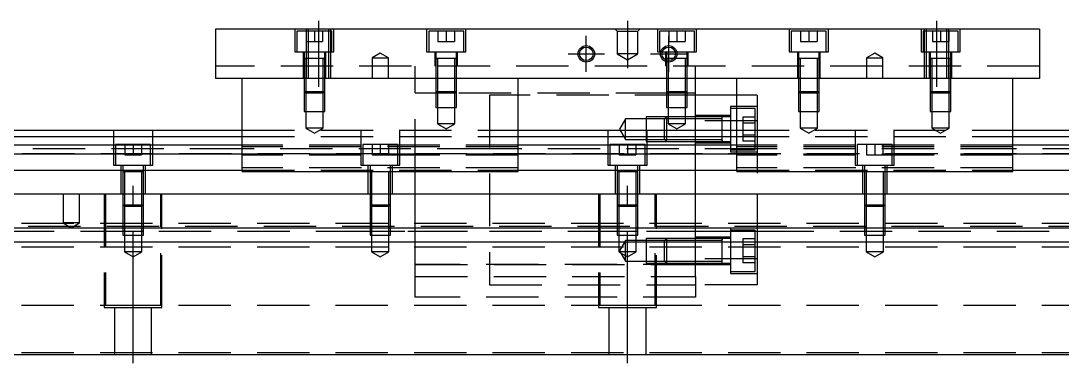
# Model space of a CAD drawing. Extents: x -20 to 986, y -280 to 102.
# Drawn here: x 232.8 to 485.5, y -239 to -156 of the extents above; entities that cross this region are included whole.
import ezdxf

# ---------------------------------------------------------------- set-up
doc = ezdxf.new("R2010")
doc.units = 0
doc.linetypes.add('CENTER', pattern=[50.8, 31.75, -6.35, 6.35, -6.35])
doc.linetypes.add('DASHED', pattern=[19.05, 12.7, -6.35])
doc.layers.get('0').update_dxf_attribs({"linetype": 'CONTINUOUS'})
doc.layers.add('CENTER', color=1, linetype='CENTER')

msp = doc.modelspace()

# ---------------------------------------------------------------- linework, layer by layer
at = {"color": 7, "linetype": 'CONTINUOUS'}
for p, q in [((480, -158.03), (280, -158.03)), ((280, -158.03), (280, -170.03)), ((480, -158.03), (480, -170.03)), ((389.9, -165.13), (389.9, -165.676966)), ((389.9, -165.676966), (389.9, -166.027498)), ((391.67033, -165.13), (391.229838, -165.13)), ((480, -170.03), (280, -170.03)), ((286.5, -192.53), (286.5, -170.03)), ((353.5, -192.53), (353.5, -170.03)), ((396.5, -182.53), (396.5, -170.03)), ((406.5, -192.53), (406.5, -170.03)), ((473.5, -192.53), (473.5, -170.03)), ((406.5, -174.03), (396.5, -174.03)), ((0, -182.53), (286.5, -182.53)), ((0, -184.069608), (286.5, -184.069608)), ((353.5, -182.53), (406.5, -182.53)), ((353.5, -184.069608), (406.5, -184.069608)), ((473.5, -182.53), (760, -182.53)), ((473.5, -184.069608), (760, -184.069608)), ((286.5, -186.15154), (0, -186.15154)), ((406.5, -186.15154), (353.5, -186.15154)), ((760, -186.15154), (473.5, -186.15154)), ((286.5, -188.366666), (0, -188.366666)), ((406.5, -188.366666), (353.5, -188.366666)), ((760, -188.366666), (473.5, -188.366666)), ((0, -192.211934), (286.5, -192.211934)), ((286.5, -192.53), (353.5, -192.53)), ((353.5, -192.211934), (406.5, -192.211934)), ((406.5, -192.53), (473.5, -192.53)), ((473.5, -192.211934), (760, -192.211934)), ((760, -198.03), (0, -198.03)), ((760, -206.33), (0, -206.33)), ((760, -209.73), (0, -209.73)), ((760, -237.03), (0, -237.03))]:
    msp.add_line(p, q, dxfattribs=at)
at = {"color": 3, "linetype": 'DASHED'}
for p, q in [((299.25, -158.03), (299.25, -163.53)), ((308.25, -158.53), (299.75, -158.53)), ((299.75, -158.53), (299.75, -163.53)), ((302, -158.53), (302, -161.03)), ((302.000006, -158.03), (302.000006, -170.03)), ((302.5, -158.03), (302.5, -170.03)), ((304, -158.53), (304, -161.03)), ((306, -158.53), (306, -161.03)), ((307.5, -170.03), (307.5, -158.03)), ((307.999994, -170.03), (307.999994, -158.03)), ((308.25, -163.53), (308.25, -158.53)), ((308.75, -163.53), (308.75, -158.03)), ((331.25, -158.03), (331.25, -163.53)), ((332.999994, -158.53), (331.75, -158.53)), ((331.75, -158.53), (331.75, -163.53)), ((340.25, -158.53), (332.999994, -158.53)), ((334, -158.53), (334, -161.03)), ((336, -158.53), (336, -161.03)), ((338, -158.53), (338, -161.03)), ((340.25, -163.53), (340.25, -158.53)), ((340.75, -163.53), (340.75, -158.03)), ((377.5, -158.53), (377, -158.03)), ((377.5, -158.53), (377.5, -164.03)), ((377.5, -158.53), (382.5, -158.53)), ((382.5, -158.53), (383, -158.03)), ((382.5, -164.03), (382.5, -158.53)), ((387.25, -158.03), (387.25, -163.53)), ((396.25, -158.53), (387.75, -158.53)), ((387.75, -158.53), (387.75, -163.53)), ((390, -158.53), (390, -161.03)), ((392, -158.53), (392, -161.03)), ((394, -158.53), (394, -161.03)), ((396.25, -163.53), (396.25, -158.53)), ((396.75, -163.53), (396.75, -158.03)), ((419.25, -158.03), (419.25, -163.53)), ((428.25, -158.53), (419.75, -158.53)), ((419.75, -158.53), (419.75, -163.53)), ((422, -158.53), (422, -161.03)), ((424, -158.53), (424, -161.03)), ((426, -158.53), (426, -161.03)), ((428.25, -163.53), (428.25, -158.53)), ((428.75, -163.53), (428.75, -158.03)), ((451.25, -158.03), (451.25, -163.53)), ((460.25, -158.53), (451.75, -158.53)), ((451.75, -158.53), (451.75, -163.53)), ((452.000006, -158.03), (452.000006, -170.03)), ((452.5, -158.03), (452.5, -170.03)), ((454, -158.53), (454, -161.03)), ((456, -158.53), (456, -161.03)), ((457.5, -170.03), (457.5, -158.03)), ((457.999994, -170.03), (457.999994, -158.03)), ((458, -158.53), (458, -161.03)), ((460.25, -163.53), (460.25, -158.53)), ((460.75, -163.53), (460.75, -158.03)), ((302, -161.03), (304, -161.03)), ((304, -161.03), (306, -161.03)), ((334, -161.03), (336, -161.03)), ((336, -161.03), (338, -161.03)), ((390, -161.03), (392, -161.03)), ((392, -161.03), (394, -161.03)), ((422, -161.03), (424, -161.03)), ((424, -161.03), (426, -161.03)), ((454, -161.03), (456, -161.03)), ((456, -161.03), (458, -161.03)), ((299.25, -163.53), (308.75, -163.53)), ((301.25, -163.53), (301.25, -170.03)), ((301.5, -163.53), (301.5, -165.13)), ((306.5, -165.13), (306.5, -163.53)), ((306.75, -170.03), (306.75, -163.53)), ((320, -163.8753), (318, -165.03)), ((322, -165.03), (320, -163.8753)), ((331.25, -163.53), (340.75, -163.53)), ((333.25, -163.53), (333.25, -167.03)), ((333.5, -163.53), (333.5, -165.13)), ((338.5, -165.13), (338.5, -163.53)), ((338.75, -167.03), (338.75, -163.53)), ((382.5, -164.03), (377.5, -164.03)), ((377.5, -164.03), (380, -165.473376)), ((380, -165.473376), (382.5, -164.03)), ((387.25, -163.53), (396.75, -163.53)), ((389.25, -163.53), (389.25, -167.03)), ((389.5, -163.53), (389.5, -165.13)), ((394.5, -165.13), (394.5, -163.53)), ((394.75, -167.03), (394.75, -163.53)), ((419.25, -163.53), (428.75, -163.53)), ((421.25, -163.53), (421.25, -170.03)), ((421.5, -163.53), (421.5, -165.13)), ((426.5, -165.13), (426.5, -163.53)), ((426.75, -170.03), (426.75, -163.53)), ((440, -163.8753), (438, -165.03)), ((442, -165.03), (440, -163.8753)), ((451.25, -163.53), (460.75, -163.53)), ((453.25, -163.53), (453.25, -170.03)), ((453.5, -163.53), (453.5, -165.13)), ((458.5, -165.13), (458.5, -163.53)), ((458.75, -170.03), (458.75, -163.53)), ((301.5, -165.125), (301.5, -165.13)), ((301.5, -165.13), (301.757448, -165.13)), ((301.757468, -165.13), (301.5, -165.13)), ((301.5, -165.13), (301.5, -165.135)), ((301.5, -165.13), (301.5, -170.02998)), ((306.242552, -165.13), (301.757468, -165.13)), ((301.9, -165.13), (301.9, -170.02998)), ((306.1, -170.02998), (306.1, -165.13)), ((306.5, -165.13), (306.242552, -165.13)), ((306.242602, -165.13), (306.5, -165.13)), ((306.5, -165.13), (306.5, -165.125)), ((306.5, -165.135), (306.5, -165.13)), ((306.5, -170.02998), (306.5, -165.13)), ((318, -165.03), (320, -165.03)), ((318, -165.03), (318, -170.03)), ((320, -165.03), (322, -165.03)), ((322, -170.03), (322, -165.03)), ((333.5, -165.125), (333.5, -165.13)), ((333.5, -165.13), (333.757448, -165.13)), ((333.757468, -165.13), (333.5, -165.13)), ((333.5, -165.13), (333.5, -165.135)), ((333.5, -165.13), (333.5, -167.02998)), ((338.5, -165.13), (333.757468, -165.13)), ((333.9, -165.13), (333.9, -167.02998)), ((338.1, -167.02998), (338.1, -165.13)), ((338.5, -165.13), (338.5, -165.125)), ((338.5, -165.135), (338.5, -165.13)), ((338.5, -167.02998), (338.5, -165.13)), ((389.5, -165.125), (389.5, -165.13)), ((389.757468, -165.13), (389.5, -165.13)), ((389.5, -165.13), (389.5, -165.135)), ((389.5, -165.13), (389.5, -165.602418)), ((389.5, -165.602418), (389.5, -165.966492)), ((389.5, -165.966492), (389.5, -167.02998)), ((391.229562, -165.13), (389.757468, -165.13)), ((389.9, -166.027498), (389.9, -167.02998)), ((391.669968, -165.13), (391.229562, -165.13)), ((394.242552, -165.13), (391.669968, -165.13)), ((394.1, -167.02998), (394.1, -165.13)), ((394.5, -165.13), (394.242552, -165.13)), ((394.5, -165.13), (394.5, -165.125)), ((394.5, -165.135), (394.5, -165.13)), ((394.5, -167.02998), (394.5, -165.13)), ((421.5, -165.125), (421.5, -165.13)), ((421.5, -165.13), (421.757448, -165.13)), ((421.757468, -165.13), (421.5, -165.13)), ((421.5, -165.13), (421.5, -165.135)), ((421.5, -165.13), (421.5, -170.02998)), ((426.242552, -165.13), (421.757468, -165.13)), ((421.9, -165.13), (421.9, -170.02998)), ((426.1, -170.02998), (426.1, -165.13)), ((426.5, -165.13), (426.242552, -165.13)), ((426.242602, -165.13), (426.5, -165.13)), ((426.5, -165.13), (426.5, -165.125)), ((426.5, -165.135), (426.5, -165.13)), ((426.5, -170.02998), (426.5, -165.13)), ((438, -165.03), (440, -165.03)), ((438, -165.03), (438, -170.03)), ((440, -165.03), (442, -165.03)), ((442, -170.03), (442, -165.03)), ((453.5, -165.125), (453.5, -165.13)), ((453.5, -165.13), (453.757448, -165.13)), ((453.757468, -165.13), (453.5, -165.13)), ((453.5, -165.13), (453.5, -165.135)), ((453.5, -165.13), (453.5, -170.02998)), ((458.242552, -165.13), (453.757468, -165.13)), ((453.9, -165.13), (453.9, -170.02998)), ((458.1, -170.02998), (458.1, -165.13)), ((458.5, -165.13), (458.242552, -165.13)), ((458.242602, -165.13), (458.5, -165.13)), ((458.5, -165.13), (458.5, -165.125)), ((458.5, -165.135), (458.5, -165.13)), ((458.5, -170.02998), (458.5, -165.13)), ((480, -167.03), (280, -167.03)), ((328.5, -170.03), (328.5, -167.03)), ((333.5, -167.03), (333.5, -173.13)), ((333.500006, -167.03), (333.500006, -173.13)), ((333.9, -167.03), (333.9, -173.53)), ((338.1, -173.53), (338.1, -167.03)), ((338.499994, -173.13), (338.499994, -167.03)), ((338.5, -173.13), (338.5, -167.03)), ((389.5, -167.03), (389.5, -173.13)), ((389.500006, -167.03), (389.500006, -173.13)), ((389.9, -167.03), (389.9, -173.53)), ((394.1, -170.03), (394.1, -167.03)), ((394.499994, -170.03), (394.499994, -167.03)), ((394.5, -170.03), (394.5, -167.03)), ((396.5, -170.03), (396.5, -167.03)), ((301.5, -170.03), (301.5, -173.13)), ((301.500006, -170.03), (301.500006, -173.130006)), ((301.9, -170.03), (301.9, -173.53)), ((306.1, -173.53), (306.1, -170.03)), ((306.499994, -173.130006), (306.499994, -170.03)), ((306.5, -173.13), (306.5, -170.03)), ((328.5, -192.53), (328.5, -170.03)), ((394.1, -173.53), (394.1, -170.03)), ((394.499994, -173.130006), (394.499994, -170.03)), ((394.5, -173.13), (394.5, -170.03)), ((421.5, -170.03), (421.5, -173.13)), ((421.500006, -170.03), (421.500006, -173.130006)), ((421.9, -170.03), (421.9, -173.53)), ((426.1, -173.53), (426.1, -170.03)), ((426.499994, -173.130006), (426.499994, -170.03)), ((426.5, -173.13), (426.5, -170.03)), ((453.5, -170.03), (453.5, -173.13)), ((453.500006, -170.03), (453.500006, -173.130006)), ((453.9, -170.03), (453.9, -173.53)), ((458.1, -173.53), (458.1, -170.03)), ((458.499994, -173.130006), (458.499994, -170.03)), ((458.5, -173.13), (458.5, -170.03)), ((301.5, -173.13), (306.5, -173.13)), ((301.5, -173.13), (301.9, -173.53)), ((301.500006, -173.13002), (301.500006, -178.03)), ((306.1, -173.53), (301.9, -173.53)), ((301.9, -173.53002), (301.9, -178.03)), ((306.1, -173.53), (306.5, -173.13)), ((306.1, -178.03), (306.1, -173.53002)), ((306.499994, -178.03), (306.499994, -173.13002)), ((333.9, -173.53), (328.5, -173.53)), ((333.5, -173.13), (338.5, -173.13)), ((333.5, -173.13), (333.9, -173.53)), ((333.500006, -173.13002), (333.500006, -177.03)), ((338.1, -173.53), (333.9, -173.53)), ((333.9, -173.53002), (333.9, -177.03)), ((338.1, -173.53), (338.5, -173.13)), ((389.9, -173.53), (338.1, -173.53)), ((338.1, -177.03), (338.1, -173.53002)), ((338.499994, -177.03), (338.499994, -173.13002)), ((346.5, -174.03), (346.5, -220.03)), ((394.499994, -174.03), (346.5, -174.03)), ((389.5, -173.13), (394.5, -173.13)), ((389.5, -173.13), (389.9, -173.53)), ((389.500006, -173.13002), (389.500006, -177.03)), ((394.1, -173.53), (389.9, -173.53)), ((389.9, -173.53002), (389.9, -177.03)), ((394.1, -173.53), (394.5, -173.13)), ((396.5, -173.53), (394.1, -173.53)), ((394.1, -177.03), (394.1, -173.53002)), ((394.499994, -177.03), (394.499994, -173.13002)), ((396.5, -174.03), (394.499994, -174.03)), ((411.5, -174.03), (406.5, -174.03)), ((411.5, -174.03), (411.5, -180.2968)), ((421.5, -173.13), (426.5, -173.13)), ((421.5, -173.13), (421.9, -173.53)), ((421.500006, -173.13002), (421.500006, -178.03)), ((426.1, -173.53), (421.9, -173.53)), ((421.9, -173.53002), (421.9, -178.03)), ((426.1, -173.53), (426.5, -173.13)), ((426.1, -178.03), (426.1, -173.53002)), ((426.499994, -178.03), (426.499994, -173.13002)), ((453.5, -173.13), (458.5, -173.13)), ((453.5, -173.13), (453.9, -173.53)), ((453.500006, -173.13002), (453.500006, -178.03)), ((458.1, -173.53), (453.9, -173.53)), ((453.9, -173.53002), (453.9, -178.03)), ((458.1, -173.53), (458.5, -173.13)), ((458.1, -178.03), (458.1, -173.53002)), ((458.499994, -178.03), (458.499994, -173.13002)), ((405, -176.78), (405, -187.78)), ((411.5, -176.78), (405, -176.78)), ((301.500006, -178.03), (306.499994, -178.03)), ((301.9, -178.03), (301.9, -182.03)), ((306.1, -182.03), (306.1, -178.03)), ((333.500006, -177.03), (338.499994, -177.03)), ((333.9, -177.03), (333.9, -181.03)), ((338.1, -181.03), (338.1, -177.03)), ((384.5, -179.280006), (384.5, -185.279994)), ((389.49998, -179.280006), (384.5, -179.280006)), ((389.5, -179.28), (389, -179.78)), ((389.5, -179.28), (389.5, -185.28)), ((396.5, -179.28), (389.5, -179.28)), ((396.5, -179.280006), (389.5, -179.280006)), ((389.500006, -177.03), (394.499994, -177.03)), ((389.9, -177.03), (389.9, -181.03)), ((394.1, -181.03), (394.1, -177.03)), ((405, -178.98), (396.5, -178.98)), ((403.005, -179.28), (396.50002, -179.28)), ((405, -179.28), (402.995, -179.28)), ((403, -179.78), (403, -179.279994)), ((403, -182.28), (403, -179.279994)), ((403, -185.280006), (403, -179.279994)), ((407.499994, -177.28), (405, -177.28)), ((411, -177.28), (407.499994, -177.28)), ((408, -179.393248), (408, -180.836624)), ((411, -179.393248), (408, -179.393248)), ((411, -187.28), (411, -177.28)), ((421.500006, -178.03), (426.499994, -178.03)), ((421.9, -178.03), (421.9, -182.03)), ((426.1, -182.03), (426.1, -178.03)), ((453.500006, -178.03), (458.499994, -178.03)), ((453.9, -178.03), (453.9, -182.03)), ((458.1, -182.03), (458.1, -178.03)), ((338.1, -181.03), (333.9, -181.03)), ((333.9, -181.03), (336, -182.242436)), ((336, -182.242436), (338.1, -181.03)), ((379.5, -179.78), (378.056624, -182.28)), ((379.5, -184.78), (379.5, -179.78)), ((384.5, -179.78), (379.5, -179.78)), ((388.99998, -179.78), (384.5, -179.78)), ((389, -184.78), (389, -179.78)), ((396.5, -179.78), (389, -179.78)), ((394.1, -181.03), (389.9, -181.03)), ((389.9, -181.03), (392, -182.242436)), ((392, -182.242436), (394.1, -181.03)), ((411.5, -180.2968), (396.5, -180.2968)), ((403, -179.78), (396.50002, -179.78)), ((403, -184.78), (403, -179.78)), ((411, -180.836624), (408, -180.836624)), ((408, -180.836624), (408, -183.723376)), ((411.5, -180.2968), (411.5, -198.03)), ((255.25, -182.53), (255.25, -191.03)), ((264.75, -191.03), (264.75, -182.53)), ((286.5, -182.53), (353.5, -182.53)), ((286.5, -184.069608), (353.5, -184.069608)), ((306.1, -182.03), (301.9, -182.03)), ((301.9, -182.03), (304, -183.242436)), ((304, -183.242436), (306.1, -182.03)), ((315.25, -182.53), (315.25, -191.03)), ((324.75, -191.03), (324.75, -182.53)), ((375.25, -182.53), (375.25, -191.03)), ((378.056624, -182.28), (379.5, -184.78)), ((384.75, -191.03), (384.75, -182.53)), ((396.5, -192.53), (396.5, -182.53)), ((403, -184.930204), (403, -182.031394)), ((406.5, -182.53), (473.5, -182.53)), ((406.5, -184.069608), (473.5, -184.069608)), ((411, -183.723376), (408, -183.723376)), ((408, -183.723376), (408, -185.166752)), ((426.1, -182.03), (421.9, -182.03)), ((421.9, -182.03), (424, -183.242436)), ((424, -183.242436), (426.1, -182.03)), ((435.25, -182.53), (435.25, -191.03)), ((444.75, -191.03), (444.75, -182.53)), ((458.1, -182.03), (453.9, -182.03)), ((453.9, -182.03), (456, -183.242436)), ((456, -183.242436), (458.1, -182.03)), ((286.5, -187.03), (28, -187.03)), ((264.25, -186.03), (255.75, -186.03)), ((255.75, -186.03), (255.75, -191.03)), ((258, -186.03), (258, -188.53)), ((260, -186.03), (260, -188.53)), ((262, -186.03), (262, -188.53)), ((264.25, -191.03), (264.25, -186.03)), ((353.5, -186.15154), (286.5, -186.15154)), ((353.5, -186.55668), (286.5, -186.55668)), ((346.49998, -187.03), (286.5, -187.03)), ((324.25, -186.03), (315.75, -186.03)), ((315.75, -186.03), (315.75, -191.03)), ((318, -186.03), (318, -188.53)), ((320, -186.03), (320, -188.53)), ((322, -186.03), (322, -188.53)), ((324.25, -191.03), (324.25, -186.03)), ((411.5, -187.03), (346.5, -187.03)), ((384.25, -186.03), (375.75, -186.03)), ((375.75, -186.03), (375.75, -191.03)), ((378, -186.03), (378, -188.53)), ((379.5, -184.78), (384.5, -184.78)), ((380, -186.03), (380, -188.53)), ((382, -186.03), (382, -188.53)), ((384.25, -191.03), (384.25, -186.03)), ((384.5, -184.78), (388.99998, -184.78)), ((384.5, -185.279994), (389.49998, -185.279994)), ((389, -184.78), (389.5, -185.28)), ((389, -184.78), (396.5, -184.78)), ((389.5, -185.279994), (396.5, -185.279994)), ((389.5, -185.28), (396.5, -185.28)), ((396.5, -185.58), (405, -185.58)), ((396.50002, -184.78), (403, -184.78)), ((396.50002, -185.28), (403.005, -185.28)), ((402.995, -185.28), (405, -185.28)), ((403, -185.280006), (403, -184.78)), ((403, -185.28), (403, -184.930204)), ((403, -184.930204), (403, -185.28)), ((473.5, -186.15154), (406.5, -186.15154)), ((473.5, -186.55668), (406.5, -186.55668)), ((411, -185.166752), (408, -185.166752)), ((473.5, -187.03), (411.50002, -187.03)), ((444.25, -186.03), (435.75, -186.03)), ((435.75, -186.03), (435.75, -191.03)), ((438, -186.03), (438, -188.53)), ((440, -186.03), (440, -188.53)), ((442, -186.03), (442, -188.53)), ((444.25, -191.03), (444.25, -186.03)), ((703, -187.03), (473.5, -187.03)), ((703, -188.28), (25, -188.28)), ((258, -188.53), (260, -188.53)), ((260, -188.53), (262, -188.53)), ((353.5, -188.366666), (286.5, -188.366666)), ((353.5, -188.61), (286.5, -188.61)), ((318, -188.53), (320, -188.53)), ((320, -188.53), (322, -188.53)), ((378, -188.53), (380, -188.53)), ((380, -188.53), (382, -188.53)), ((405, -187.28), (411, -187.28)), ((405, -187.78), (411.5, -187.78)), ((473.5, -188.366666), (406.5, -188.366666)), ((473.5, -188.61), (406.5, -188.61)), ((438, -188.53), (440, -188.53)), ((440, -188.53), (442, -188.53)), ((255.25, -191.03), (264.75, -191.03)), ((257, -191.03), (257, -198.03)), ((257.5, -191.03), (257.5, -192.63)), ((262.5, -192.63), (262.5, -191.03)), ((263, -198.03), (263, -191.03)), ((353.5, -191.707372), (286.5, -191.707372)), ((315.25, -191.03), (324.75, -191.03)), ((317, -191.03), (317, -198.03)), ((317.5, -191.03), (317.5, -192.63)), ((322.5, -192.63), (322.5, -191.03)), ((323, -198.03), (323, -191.03)), ((375.25, -191.03), (384.75, -191.03)), ((377, -191.03), (377, -198.03)), ((377.5, -191.03), (377.5, -192.63)), ((382.5, -192.63), (382.5, -191.03)), ((383, -198.03), (383, -191.03)), ((473.5, -191.707372), (406.5, -191.707372)), ((435.25, -191.03), (444.75, -191.03)), ((437, -191.03), (437, -198.03)), ((437.5, -191.03), (437.5, -192.63)), ((442.5, -192.63), (442.5, -191.03)), ((443, -198.03), (443, -191.03)), ((257.5, -192.625), (257.5, -192.63)), ((257.757468, -192.63), (257.5, -192.63)), ((257.5, -192.63), (257.5, -198.02998)), ((257.5, -192.63), (257.5, -192.635)), ((262.242552, -192.63), (257.757468, -192.63)), ((257.9, -192.63), (257.9, -198.02998)), ((262.1, -198.02998), (262.1, -192.63)), ((262.5, -192.63), (262.242552, -192.63)), ((262.5, -192.63), (262.5, -192.625)), ((262.5, -198.02998), (262.5, -192.63)), ((262.5, -192.635), (262.5, -192.63)), ((286.5, -192.211934), (353.5, -192.211934)), ((317.5, -192.625), (317.5, -192.63)), ((317.757468, -192.63), (317.5, -192.63)), ((317.5, -192.63), (317.5, -198.02998)), ((317.5, -192.63), (317.5, -192.635)), ((322.242552, -192.63), (317.757468, -192.63)), ((317.9, -192.63), (317.9, -198.02998)), ((322.1, -198.02998), (322.1, -192.63)), ((322.5, -192.63), (322.242552, -192.63)), ((322.5, -192.63), (322.5, -192.625)), ((322.5, -198.02998), (322.5, -192.63)), ((322.5, -192.635), (322.5, -192.63)), ((328.5, -198.03), (328.5, -192.53)), ((377.5, -192.625), (377.5, -192.63)), ((377.757468, -192.63), (377.5, -192.63)), ((377.5, -192.63), (377.5, -198.02998)), ((377.5, -192.63), (377.5, -192.635)), ((382.242552, -192.63), (377.757468, -192.63)), ((377.9, -192.63), (377.9, -198.02998)), ((382.1, -198.02998), (382.1, -192.63)), ((382.5, -192.63), (382.242552, -192.63)), ((382.5, -192.63), (382.5, -192.625)), ((382.5, -198.02998), (382.5, -192.63)), ((382.5, -192.635), (382.5, -192.63)), ((396.5, -198.03), (396.5, -192.53)), ((406.5, -192.211934), (473.5, -192.211934)), ((437.5, -192.625), (437.5, -192.63)), ((437.757468, -192.63), (437.5, -192.63)), ((437.5, -192.63), (437.5, -198.02998)), ((437.5, -192.63), (437.5, -192.635)), ((442.242552, -192.63), (437.757468, -192.63)), ((437.9, -192.63), (437.9, -198.02998)), ((442.1, -198.02998), (442.1, -192.63)), ((442.5, -192.63), (442.242552, -192.63)), ((442.5, -192.63), (442.5, -192.625)), ((442.5, -198.02998), (442.5, -192.63)), ((442.5, -192.635), (442.5, -192.63)), ((243, -198.03), (243, -205.03)), ((247, -205.03), (247, -198.03)), ((253, -198.03), (253, -225.53)), ((253.291796, -198.03), (253.291796, -225.03)), ((257.5, -198.03), (257.5, -200.63)), ((257.500006, -198.03), (257.500006, -200.630006)), ((257.9, -198.03), (257.9, -201.03)), ((262.1, -201.03), (262.1, -198.03)), ((262.499994, -200.630006), (262.499994, -198.03)), ((262.5, -200.63), (262.5, -198.03)), ((266.708204, -225.03), (266.708204, -198.03)), ((267, -225.53), (267, -198.03)), ((317.5, -198.03), (317.5, -200.63)), ((317.500006, -198.03), (317.500006, -200.630006)), ((317.9, -198.03), (317.9, -201.03)), ((322.1, -201.03), (322.1, -198.03)), ((322.499994, -200.630006), (322.499994, -198.03)), ((322.5, -200.63), (322.5, -198.03)), ((328.5, -206.33), (328.5, -198.03)), ((373, -198.03), (373, -225.53)), ((373.291796, -198.03), (373.291796, -225.03)), ((377.5, -198.03), (377.5, -200.63)), ((377.500006, -198.03), (377.500006, -200.630006)), ((377.9, -198.03), (377.9, -201.03)), ((382.1, -201.03), (382.1, -198.03)), ((382.499994, -200.630006), (382.499994, -198.03)), ((382.5, -200.63), (382.5, -198.03)), ((386.708204, -225.03), (386.708204, -198.03)), ((387, -225.53), (387, -198.03)), ((396.5, -206.33), (396.5, -198.03)), ((411.5, -198.03), (411.5, -201.03)), ((437.5, -198.03), (437.5, -200.63)), ((437.500006, -198.03), (437.500006, -200.630006)), ((437.9, -198.03), (437.9, -201.03)), ((442.1, -201.03), (442.1, -198.03)), ((442.499994, -200.630006), (442.499994, -198.03)), ((442.5, -200.63), (442.5, -198.03)), ((257.5, -200.63), (262.5, -200.63)), ((257.5, -200.63), (257.9, -201.03)), ((257.500006, -200.63002), (257.500006, -206.33)), ((262.1, -201.03), (257.9, -201.03)), ((257.9, -201.03002), (257.9, -208.03)), ((262.1, -201.03), (262.5, -200.63)), ((262.1, -208.03), (262.1, -201.03002)), ((262.499994, -206.33), (262.499994, -200.63002)), ((317.5, -200.63), (322.5, -200.63)), ((317.5, -200.63), (317.9, -201.03)), ((317.500006, -200.63002), (317.500006, -206.33)), ((322.1, -201.03), (317.9, -201.03)), ((317.9, -201.03002), (317.9, -208.03)), ((322.1, -201.03), (322.5, -200.63)), ((322.1, -208.03), (322.1, -201.03002)), ((322.499994, -206.33), (322.499994, -200.63002)), ((377.5, -200.63), (382.5, -200.63)), ((377.5, -200.63), (377.9, -201.03)), ((377.500006, -200.63002), (377.500006, -206.33)), ((382.1, -201.03), (377.9, -201.03)), ((377.9, -201.03002), (377.9, -208.03)), ((382.1, -201.03), (382.5, -200.63)), ((382.1, -208.03), (382.1, -201.03002)), ((382.499994, -206.33), (382.499994, -200.63002)), ((411.5, -201.03), (411.5, -206.33)), ((437.5, -200.63), (442.5, -200.63)), ((437.5, -200.63), (437.9, -201.03)), ((437.500006, -200.63002), (437.500006, -206.33)), ((442.1, -201.03), (437.9, -201.03)), ((437.9, -201.03002), (437.9, -208.03)), ((442.1, -201.03), (442.5, -200.63)), ((442.1, -208.03), (442.1, -201.03002)), ((442.499994, -206.33), (442.499994, -200.63002)), ((760, -205.18), (0, -205.18)), ((25, -205.78), (703, -205.78)), ((56.708204, -207.03), (313.291796, -207.03)), ((247, -205.03), (243, -205.03)), ((243, -205.03), (245, -206.1847)), ((245, -206.1847), (247, -205.03)), ((257.500006, -206.33), (257.500006, -208.03)), ((257.500006, -207.03), (262.499994, -207.03)), ((262.499994, -208.03), (262.499994, -206.33)), ((313.291796, -207.03), (326.708204, -207.03)), ((317.500006, -206.33), (317.500006, -208.03)), ((317.500006, -207.03), (322.499994, -207.03)), ((322.499994, -208.03), (322.499994, -206.33)), ((326.708204, -207.03), (328.5, -207.03)), ((328.5, -209.73), (328.5, -206.33)), ((328.5, -207.03), (346.49998, -207.03)), ((346.5, -207.029994), (396.5, -207.029994)), ((346.5, -207.03), (396.5, -207.03)), ((377.500006, -206.33), (377.500006, -208.03)), ((377.500006, -207.03), (382.499994, -207.03)), ((382.499994, -208.03), (382.499994, -206.33)), ((396.5, -209.73), (396.5, -206.33)), ((396.5, -207.029994), (405, -207.029994)), ((396.5, -207.03), (405, -207.03)), ((405, -206.28), (405, -217.28)), ((411.5, -206.28), (405, -206.28)), ((407.500006, -206.78), (405, -206.78)), ((405, -207.029994), (407.500006, -207.029994)), ((405, -207.03), (407.500006, -207.03)), ((411, -206.78), (407.500006, -206.78)), ((407.500006, -207.029994), (411, -207.029994)), ((407.500006, -207.03), (411, -207.03)), ((411, -208.03), (411, -206.78)), ((411, -207.029994), (411.5, -207.029994)), ((411, -207.03), (411.5, -207.03)), ((411.5, -206.33), (411.5, -208.03)), ((411.50002, -207.03), (412.499994, -207.03)), ((412.499994, -207.03), (703.005, -207.03)), ((437.500006, -206.33), (437.500006, -208.03)), ((437.500006, -207.03), (442.499994, -207.03)), ((442.499994, -208.03), (442.499994, -206.33)), ((257.500006, -208.03), (262.499994, -208.03)), ((257.9, -208.03), (257.9, -212.03)), ((262.1, -212.03), (262.1, -208.03)), ((317.500006, -208.03), (322.499994, -208.03)), ((317.9, -208.03), (317.9, -212.03)), ((322.1, -212.03), (322.1, -208.03)), ((328.5, -218.03), (328.5, -209.73)), ((377.500006, -208.03), (382.499994, -208.03)), ((377.9, -208.03), (377.9, -212.03)), ((379.5, -209.28), (378.056624, -211.78)), ((379.5, -214.28), (379.5, -209.28)), ((384.5, -209.28), (379.5, -209.28)), ((382.1, -212.03), (382.1, -208.03)), ((384.5, -208.780006), (384.5, -214.779994)), ((389.49998, -208.780006), (384.5, -208.780006)), ((388.99998, -209.28), (384.5, -209.28)), ((389.5, -208.78), (389, -209.28)), ((389, -214.28), (389, -209.28)), ((396.5, -209.28), (389, -209.28)), ((389.5, -208.78), (389.5, -214.78)), ((396.5, -208.78), (389.5, -208.78)), ((396.5, -208.780006), (389.5, -208.780006)), ((405, -208.48), (396.5, -208.48)), ((396.5, -218.03), (396.5, -209.73)), ((403.005, -208.78), (396.50002, -208.78)), ((403, -209.28), (396.50002, -209.28)), ((405, -208.78), (402.995, -208.78)), ((403, -208.78), (403, -209.12965)), ((403, -209.129602), (403, -208.78)), ((403, -208.78), (403, -209.12965)), ((403, -209.129602), (403, -208.78)), ((403, -209.72965), (403, -209.129602)), ((403, -209.73), (403, -209.28)), ((403, -211.61996), (403, -209.72965)), ((408, -208.893248), (408, -210.336624)), ((411, -208.893248), (408, -208.893248)), ((411, -209.73), (411, -208.03)), ((411, -216.78), (411, -209.73)), ((411.5, -208.03), (411.5, -209.73)), ((411.5, -209.73), (411.5, -213.7632)), ((437.500006, -208.03), (442.499994, -208.03)), ((437.9, -208.03), (437.9, -212.03)), ((442.1, -212.03), (442.1, -208.03)), ((760, -210.88), (0, -210.88)), ((262.1, -212.03), (257.9, -212.03)), ((257.9, -212.03), (260, -213.242436)), ((260, -213.242436), (262.1, -212.03)), ((322.1, -212.03), (317.9, -212.03)), ((317.9, -212.03), (320, -213.242436)), ((320, -213.242436), (322.1, -212.03)), ((382.1, -212.03), (377.9, -212.03)), ((377.9, -212.03), (380, -213.242436)), ((378.056624, -211.78), (379.5, -214.28)), ((380, -213.242436), (382.1, -212.03)), ((403, -214.430204), (403, -211.61996)), ((411, -210.336624), (408, -210.336624)), ((408, -210.336624), (408, -213.223376)), ((442.1, -212.03), (437.9, -212.03)), ((437.9, -212.03), (440, -213.242436)), ((440, -213.242436), (442.1, -212.03)), ((379.5, -214.28), (384.5, -214.28)), ((384.5, -214.28), (388.99998, -214.28)), ((384.5, -214.779994), (389.49998, -214.779994)), ((389, -214.28), (396.5, -214.28)), ((389, -214.28), (389.5, -214.78)), ((389.5, -214.779994), (396.5, -214.779994)), ((389.5, -214.78), (396.5, -214.78)), ((411.5, -213.7632), (396.5, -213.7632)), ((396.50002, -214.28), (403, -214.28)), ((396.50002, -214.78), (403, -214.78)), ((402.995, -214.78), (403, -214.78)), ((403, -214.780006), (403, -214.28)), ((403, -214.78), (403, -214.430204)), ((403, -214.78), (405, -214.78)), ((403, -214.78), (403.005, -214.78)), ((411, -213.223376), (408, -213.223376)), ((408, -213.223376), (408, -214.666752)), ((411, -214.666752), (408, -214.666752)), ((411.5, -213.7632), (411.5, -220.03)), ((328.5, -215.120052), (396.5, -215.120052)), ((396.5, -215.120052), (328.5, -215.120052)), ((396.5, -215.08), (405, -215.08)), ((405, -216.78), (411, -216.78)), ((405, -217.28), (411.5, -217.28)), ((328.5, -218.03), (396.5, -218.03)), ((328.5, -223.03), (328.5, -218.03)), ((396.5, -218.03), (396.5, -223.03)), ((346.5, -220.03), (396.5, -220.03)), ((411.5, -220.03), (396.5, -220.03)), ((396.5, -223.03), (328.5, -223.03)), ((760, -225.03), (0, -225.03)), ((253, -225.53), (260, -225.53)), ((266.708204, -225.03), (253.291796, -225.03)), ((255.5, -225.53), (255.5, -237.03)), ((260, -225.53), (267, -225.53)), ((264.5, -237.03), (264.5, -225.53)), ((373, -225.53), (380, -225.53)), ((386.708204, -225.03), (373.291796, -225.03)), ((375.5, -225.53), (375.5, -237.03)), ((380, -225.53), (387, -225.53)), ((384.5, -237.03), (384.5, -225.53)), ((760, -236.53), (6.499992, -236.53))]:
    msp.add_line(p, q, dxfattribs=at)
at = {"color": 3, "linetype": 'CONTINUOUS'}
for centre in [(370, -164.03), (390, -164.03)]:
    msp.add_circle(centre, 2, dxfattribs=at)
at = {"color": 7, "linetype": 'CONTINUOUS'}
for centre in [(370, -164.03), (390, -164.03)]:
    msp.add_circle(centre, 1.65, dxfattribs=at)
at = {"layer": 'CENTER', "color": 1, "linetype": 'CENTER'}
for p, q in [((305, -156.03), (305, -172.03)), ((380, -156.03), (380, -167.473376)), ((455, -156.03), (455, -172.03)), ((370, -168.43), (370, -159.63)), ((390, -168.43), (390, -159.63)), ((365.6, -164.03), (374.4, -164.03)), ((385.6, -164.03), (394.4, -164.03)), ((260, -239.03), (260, -196.03)), ((380, -239.03), (380, -196.03))]:
    msp.add_line(p, q, dxfattribs=at)

doc.saveas('drawing.dxf')
